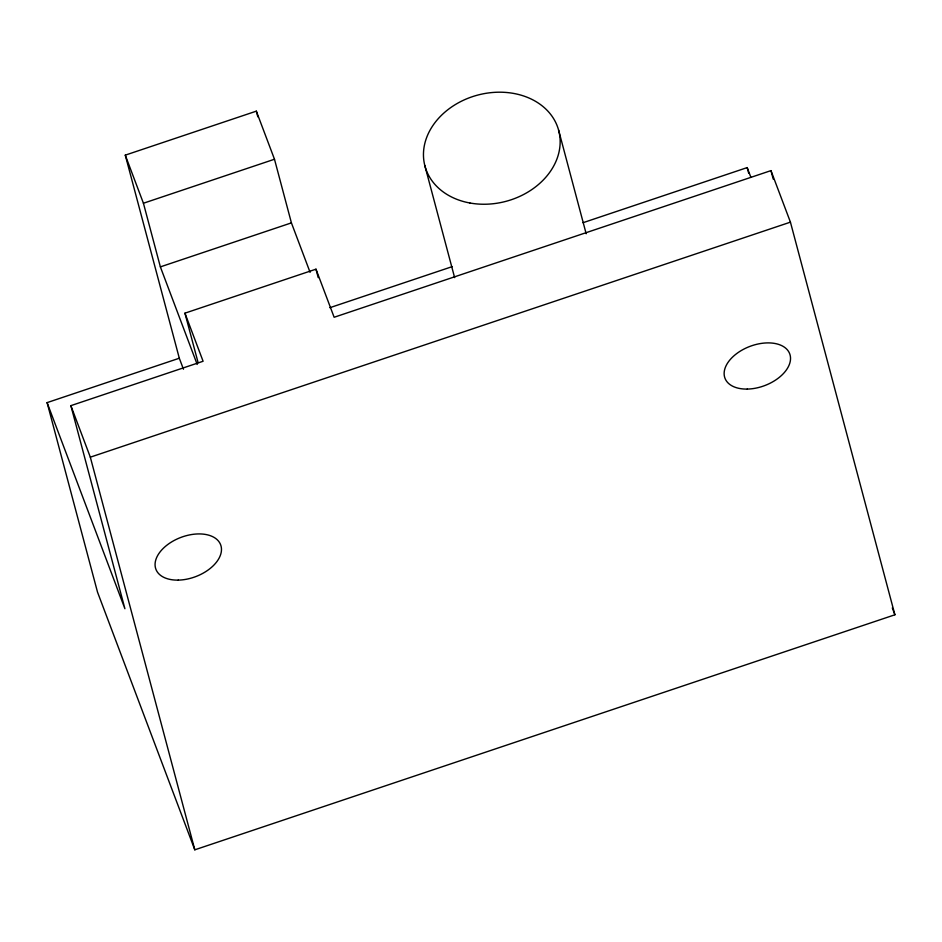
<?xml version="1.0" encoding="UTF-8"?>
<svg xmlns="http://www.w3.org/2000/svg" width="942" height="942" viewBox="0 0 942 942"><rect width="100%" height="100%" fill="white"/><g stroke="black" fill="none" stroke-linecap="round" stroke-linejoin="round"><path stroke-width="1.41" d="M183.466 369.229L179.31 358.231L125.274 155.147L256.33 111.156L274.487 159.245L291.419 222.877L310.095 272.344M197.196 364.436L160.364 266.88L143.431 203.236L274.487 159.245M160.364 266.88L291.419 222.877M198.103 362.658L184.938 313.168L315.982 269.176L334.139 317.266L770.968 170.62L790.432 222.147L894.9 614.785L194.806 849.814L97.532 592.177L47.1 402.623L179.31 358.231M329.841 307.704L452.266 266.61M583.039 222.701L747.194 167.594L750.833 177.214M47.1 402.623L124.909 608.732L70.874 405.649L203.095 361.257L184.938 313.168M194.806 849.814L90.326 457.176L790.432 222.147M892.309 607.931L894.9 614.785M125.274 155.147L143.431 203.236M70.874 405.649L90.326 457.176M770.968 170.62L773.241 179.133M747.194 167.594L748.702 173.257M558.594 130.078L586.171 233.746M424.783 165.427L454.633 277.631M315.982 269.176L318.243 277.654M256.33 111.156L257.837 116.832M469.905 203.001A69.202 54.977 -14.9 0 0 558.83 131.009A69.202 54.977 -14.9 0 0 446.685 110.65A69.202 54.977 -14.9 0 0 469.905 203.001M747.265 389.081A34.595 20.948 -20.7 0 0 789.761 353.945A34.595 20.948 -20.7 0 0 734.948 354.957A34.595 20.948 -20.7 0 0 747.265 389.081M178.215 580.119A34.595 20.948 -20.7 0 0 220.711 544.982A34.595 20.948 -20.7 0 0 165.898 545.983A34.595 20.948 -20.7 0 0 178.215 580.119"/></g></svg>
